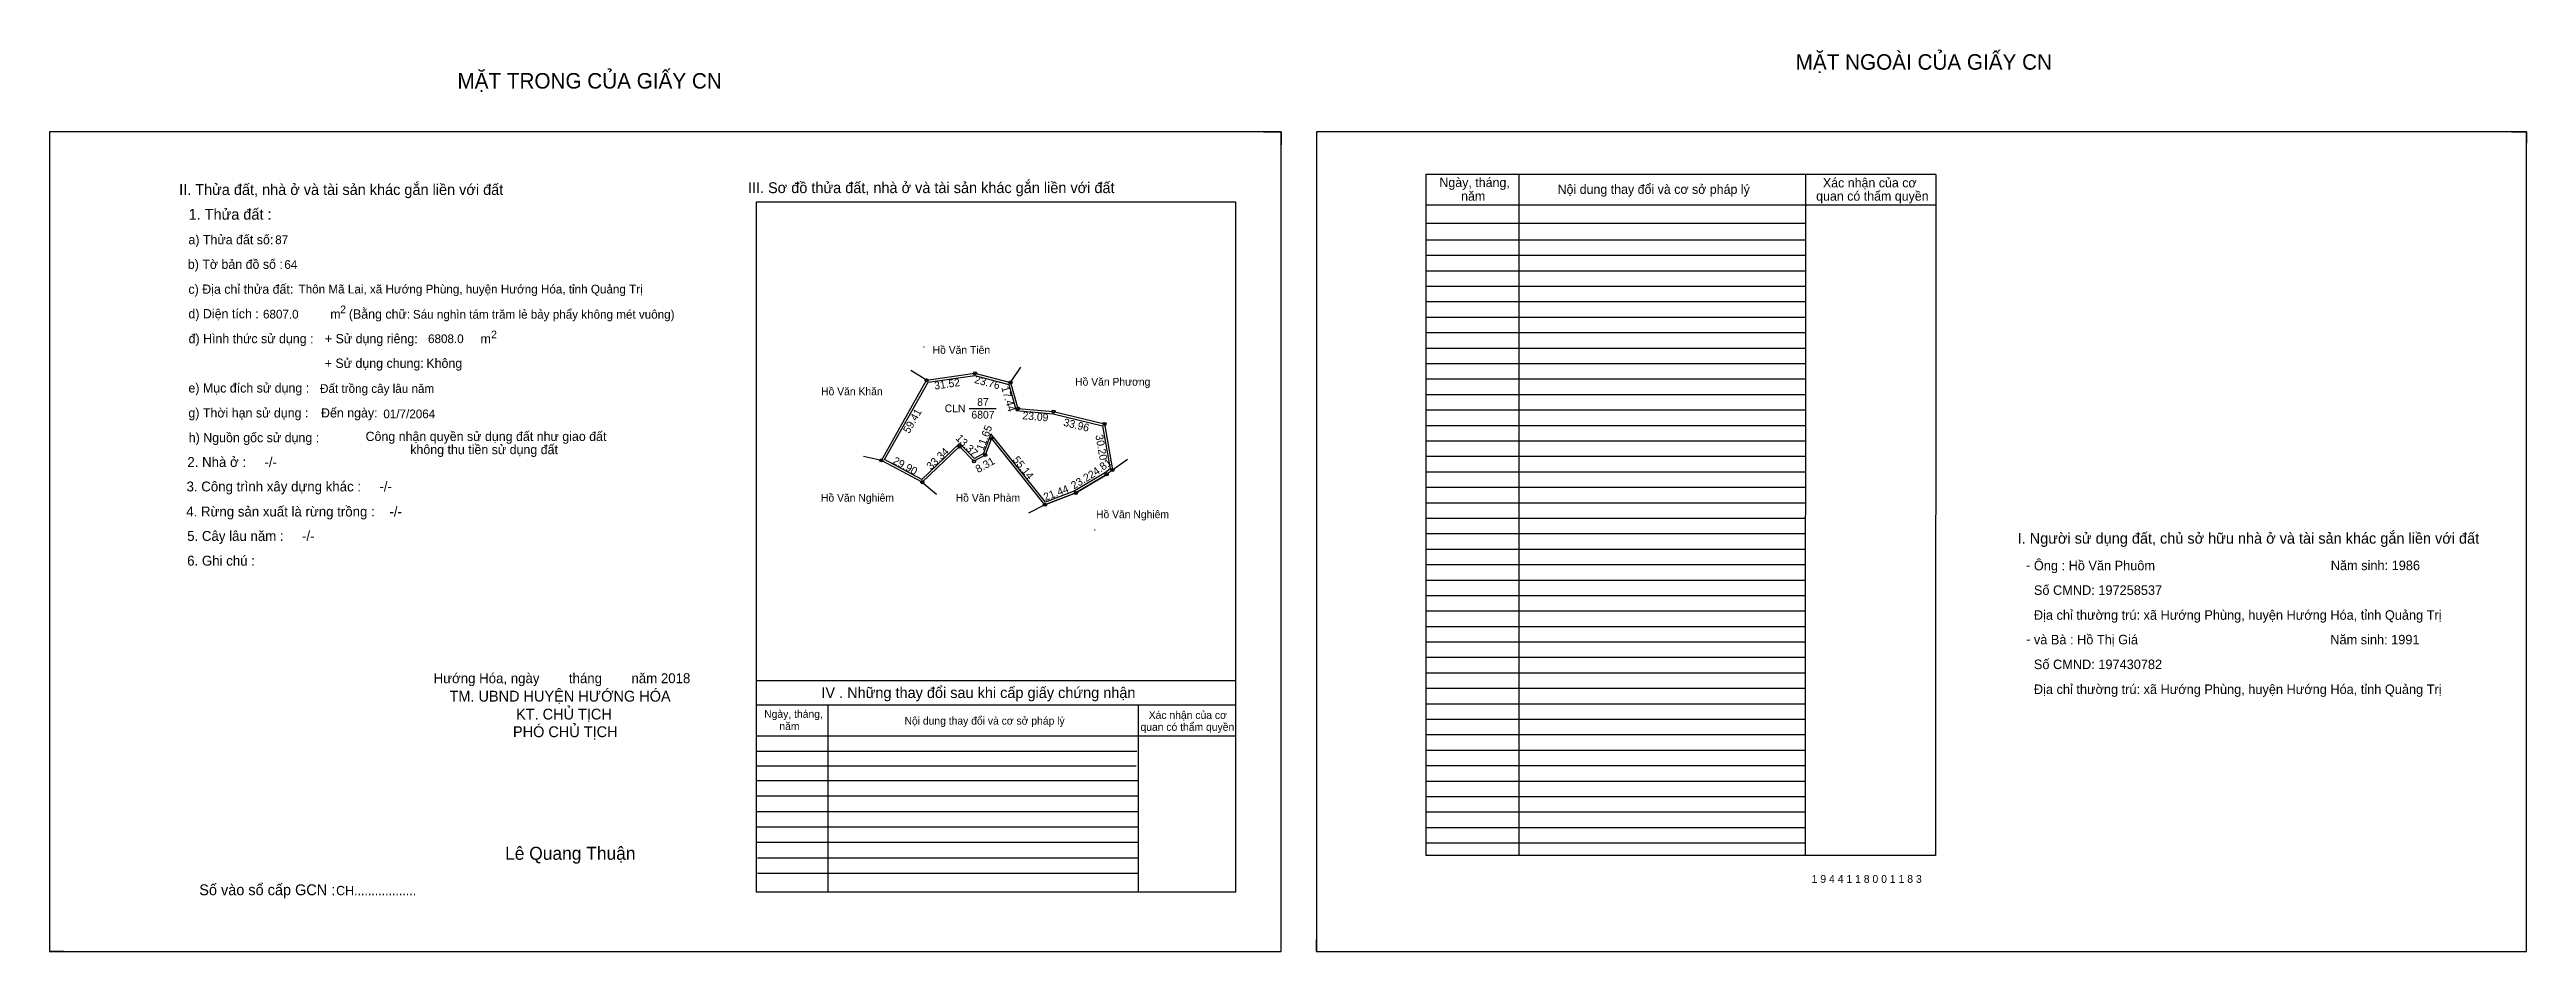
# Model space of a CAD drawing. Extents: x 531477 to 534988, y 1847140 to 1847800.
# Drawn here: x 533387 to 534988, y 1847217 to 1847800 of the extents above.
import ezdxf

# ---------------------------------------------------------------- set-up
doc = ezdxf.new("R2010")
doc.units = 0
for name, color, linetype in [('Default', 7, 'Continuous'), ('Level 10', 7, 'Continuous'), ('Level 11', 7, 'Continuous'), ('Level 13', 7, 'Continuous'), ('Level 27', 7, 'Continuous'), ('Level 36', 7, 'Continuous'), ('Level 49', 7, 'Continuous'), ('Level 55', 7, 'Continuous'), ('Level 6', 7, 'Continuous'), ('Level 60', 7, 'Continuous'), ('Level 7', 7, 'Continuous'), ('Level 8', 7, 'Continuous'), ('Level 9', 7, 'Continuous')]:
    doc.layers.add(name, color=color, linetype=linetype)

msp = doc.modelspace()

# ---------------------------------------------------------------- linework, layer by layer
at = {"layer": 'Level 10'}
for p, q in [((534171.8, 1847746.9), (534183.2, 1847746.9)), ((534183.2, 1847746.9), (534183.2, 1847738.5)), ((534978.6, 1847746.9), (534988.2, 1847746.9)), ((534988.2, 1847746.9), (534988.2, 1847739.5)), ((533954, 1847586.3), (533985.2, 1847590.8)), ((534030.4, 1847505.8), (533995.9, 1847548.8)), ((534030.4, 1847505.8), (534050.5, 1847513.4)), ((534050.5, 1847513.4), (534070.4, 1847525.4)), ((533387, 1847224.7), (533387, 1847216.9)), ((534206, 1847216.9), (534206, 1847224.7)), ((533396.2, 1847216.9), (533387, 1847216.9)), ((534206, 1847216.9), (534213, 1847216.9))]:
    msp.add_line(p, q, dxfattribs=at)
for points in [[(533387, 1847216.9), (534183.2, 1847216.9), (534183.2, 1847746.9), (533387, 1847746.9)], [(534206, 1847216.9), (534988.2, 1847216.9), (534988.2, 1847746.9), (534206, 1847746.9)], [(533985.2, 1847590.8), (534008.2, 1847584.8), (534013, 1847568), (534036, 1847566), (534069, 1847558), (534074.2, 1847528.3), (534070.4, 1847525.4), (534050.5, 1847513.4), (534030.4, 1847505.8), (533995.9, 1847548.8), (533991.9, 1847537.9), (533984.6, 1847533.9), (533975.3, 1847543.4), (533951.2, 1847520.4), (533924.8, 1847534.5), (533954, 1847586.3)], [(533985.1, 1847589.4), (534007.1, 1847583.6), (534011.9, 1847566.7), (534035.8, 1847564.6), (534067.8, 1847556.9), (534072.7, 1847528.9), (534069.6, 1847526.6), (534049.9, 1847514.7), (534030.9, 1847507.5), (533995.5, 1847551.6), (533990.7, 1847538.9), (533984.9, 1847535.6), (533975.3, 1847545.4), (533950.9, 1847522.1), (533926.8, 1847535.1), (533954.9, 1847585)]]:
    msp.add_lwpolyline(points, close=True, dxfattribs=at)
at = {"layer": 'Level 11'}
for centre in [(533954, 1847586.3), (533985.2, 1847590.8), (533985.2, 1847590.8), (534008.2, 1847584.8), (534013, 1847568), (534036, 1847566), (533995.9, 1847548.8), (534069, 1847558), (533924.8, 1847534.5), (533975.3, 1847543.4), (533984.6, 1847533.9), (533991.9, 1847537.9), (534074.2, 1847528.3), (533951.2, 1847520.4), (534050.5, 1847513.4), (534070.4, 1847525.4), (534030.4, 1847505.8)]:
    msp.add_circle(centre, 1, dxfattribs=at)
at = {"layer": 'Level 27'}
for p, q in [((534008.2, 1847584.8), (534014.8, 1847594.8)), ((533954, 1847586.3), (533943.8, 1847592.5)), ((533924.8, 1847534.5), (533913.1, 1847537)), ((534074.2, 1847528.3), (534083.9, 1847535.3)), ((533951.2, 1847520.4), (533960.4, 1847512.7)), ((534030.4, 1847505.8), (534019.8, 1847500.3))]:
    msp.add_line(p, q, dxfattribs=at)
at = {"layer": 'Level 7'}
for p, q in [((534522, 1847676.9), (534276.8, 1847676.9)), ((534522, 1847666.9), (534276.8, 1847666.9)), ((534522, 1847656.9), (534276.8, 1847656.9)), ((534522, 1847646.9), (534276.8, 1847646.9)), ((534522, 1847636.9), (534276.8, 1847636.9)), ((534522, 1847626.9), (534276.8, 1847626.9)), ((534522, 1847616.9), (534276.8, 1847616.9)), ((534522, 1847606.9), (534276.8, 1847606.9)), ((534522, 1847596.9), (534276.8, 1847596.9)), ((534522, 1847586.9), (534276.8, 1847586.9)), ((534522, 1847576.9), (534276.8, 1847576.9)), ((534522, 1847566.9), (534276.8, 1847566.9)), ((534522, 1847556.9), (534276.8, 1847556.9)), ((534522, 1847546.9), (534276.8, 1847546.9)), ((534522, 1847536.9), (534276.8, 1847536.9)), ((534522, 1847526.9), (534276.8, 1847526.9)), ((534522, 1847516.9), (534276.8, 1847516.9)), ((534522, 1847506.9), (534276.8, 1847506.9)), ((534522, 1847496.9), (534276.8, 1847496.9)), ((534522, 1847486.9), (534276.8, 1847486.9)), ((534522, 1847476.9), (534276.8, 1847476.9)), ((534522, 1847466.9), (534276.8, 1847466.9)), ((534522, 1847456.9), (534276.8, 1847456.9)), ((534522, 1847446.9), (534276.8, 1847446.9)), ((534522, 1847436.9), (534276.8, 1847436.9)), ((534522, 1847426.9), (534276.8, 1847426.9)), ((534522, 1847416.9), (534276.8, 1847416.9)), ((534522, 1847406.9), (534276.8, 1847406.9)), ((534522, 1847396.9), (534276.8, 1847396.9)), ((534522, 1847386.9), (534276.8, 1847386.9)), ((534522, 1847376.9), (534276.8, 1847376.9)), ((534522, 1847366.9), (534276.8, 1847366.9)), ((534522, 1847356.9), (534276.8, 1847356.9)), ((534089.9, 1847346.2), (533843.8, 1847346.2)), ((534089.5, 1847336.8), (533843.8, 1847336.8)), ((534522, 1847346.9), (534276.8, 1847346.9)), ((534522, 1847336.9), (534276.8, 1847336.9)), ((534090.8, 1847327.3), (533843.8, 1847327.3)), ((534522, 1847326.9), (534276.8, 1847326.9)), ((534090.8, 1847317.3), (533843.8, 1847317.3)), ((534090.8, 1847307.3), (533843.8, 1847307.3)), ((534522, 1847316.9), (534276.8, 1847316.9)), ((534522, 1847306.9), (534276.8, 1847306.9)), ((534090.8, 1847297.3), (533843.8, 1847297.3)), ((534522, 1847296.9), (534276.8, 1847296.9)), ((534090.8, 1847287.3), (533843.8, 1847287.3)), ((534090.8, 1847277.3), (533844.6, 1847277.3)), ((534522, 1847286.9), (534276.8, 1847286.9)), ((534090.8, 1847267.3), (533844.6, 1847267.3))]:
    msp.add_line(p, q, dxfattribs=at)
at = {"layer": 'Level 8'}
for p, q in [((534606.4, 1847719.4), (534276.8, 1847719.4)), ((534276.8, 1847719.4), (534276.8, 1847278.9)), ((534336.8, 1847719.4), (534336.8, 1847278.9)), ((534522.1, 1847719.2), (534522, 1847278.9)), ((534606.4, 1847719.4), (534606.2, 1847278.9)), ((534153.8, 1847701.5), (533843.8, 1847701.5)), ((533843.8, 1847701.5), (533843.8, 1847255.5)), ((534153.8, 1847255.5), (534153.8, 1847701.5)), ((534606.4, 1847699.4), (534276.8, 1847699.4)), ((534522, 1847687.6), (534276.8, 1847687.6)), ((534153.8, 1847391.9), (533843.8, 1847391.9)), ((534153.8, 1847376.2), (533843.8, 1847376.2)), ((533890.1, 1847376.2), (533890.1, 1847255.5)), ((534090.8, 1847376.2), (534090.8, 1847255.5)), ((534153.8, 1847356.2), (533843.8, 1847356.2)), ((534606.2, 1847278.9), (534276.8, 1847278.9)), ((533843.8, 1847255.5), (534153.8, 1847255.5))]:
    msp.add_line(p, q, dxfattribs=at)
at = {"layer": 'Level 9'}
msp.add_line((533981.5, 1847568.1), (533998.9, 1847568.1), dxfattribs=at)

# ---------------------------------------------------------------- texts
at = {"layer": 'Default'}
for s, p in [('e) Mục đích sử dụng :', (533476.8, 1847578.3)), ('g) Thời hạn sử dụng :', (533476.8, 1847562.2)), ('Đến ngày:', (533562.5, 1847562.2)), ('h) Nguồn gốc sử dụng :', (533477, 1847546.2)), ('Công nhận quyền sử dụng đất như giao đất', (533591.3, 1847547)), ('không thu tiền sử dụng đất', (533620.2, 1847538.5))]:
    msp.add_text(s, height=6, dxfattribs=at).set_placement(p)
at = {"layer": 'Level 13'}
for s, p in [('CLN', (533965.7, 1847565.6)), ('6807', (533983, 1847561.5)), ('87', (533986.7, 1847569.7))]:
    msp.add_text(s, height=5, dxfattribs=at).set_placement(p)
at = {"layer": 'Level 36'}
for p in [(533951.1, 1847607.3), (534061.6, 1847489)]:
    msp.add_text('.', height=6, dxfattribs=at).set_placement(p)
at = {"layer": 'Level 49'}
for s, rotation, p in [('31.52', 8.2638, (533959.3, 1847580.2)), ('23.76', 345.2736, (533984.5, 1847584.6)), ('17.44', 285.9725, (534002.2, 1847581.6)), ('59.41', 60.5697, (533942.8, 1847551.5)), ('23.09', 355.0303, (534015.8, 1847561.1)), ('33.96', 346.373, (534042.1, 1847556.9)), ('13.37', 314.3032, (533972.4, 1847548.4)), ('11.65', 69.4958, (533990.7, 1847540.4)), ('30.20', 280.0113, (534063.1, 1847550.7)), ('29.90', 331.7291, (533931.6, 1847532.7)), ('33.34', 43.7119, (533956.8, 1847528)), ('8.31', 29.309, (533987.3, 1847526.2)), ('55.14', 308.7345, (534009.3, 1847534.7)), ('4.81', 36.2026, (534063.6, 1847524.4)), ('21.44', 20.6999, (534030.7, 1847508.2)), ('23.22', 31.1711, (534049.2, 1847515.6))]:
    msp.add_text(s, height=5, rotation=rotation, dxfattribs=at).set_placement(p)
at = {"layer": 'Level 55'}
for s, height, p in [('16', 0.8, (533953.5, 1847586.3)), ('86', 0.22, (533953.9, 1847586.1)), ('0', 0.22, (533954, 1847586.1)), ('1', 0.8, (533985, 1847590.8)), ('0', 0.22, (533985.1, 1847590.6)), ('2', 0.8, (534007.9, 1847584.8)), ('115', 0.22, (534008, 1847584.6)), ('0', 0.22, (534008.1, 1847584.6)), ('3', 0.8, (534012.8, 1847568)), ('115', 0.22, (534012.8, 1847567.8)), ('4', 0.8, (534035.7, 1847566)), ('115', 0.22, (534035.8, 1847565.8)), ('10', 0.8, (533995.4, 1847548.8)), ('99', 0.22, (533995.8, 1847548.6)), ('99', 0.22, (533995.8, 1847548.6)), ('5', 0.8, (534068.7, 1847558)), ('115', 0.22, (534068.8, 1847557.8)), ('15', 0.8, (533924.3, 1847534.5)), ('115', 0.22, (533924.6, 1847534.3)), ('86', 0.22, (533924.7, 1847534.3)), ('13', 0.8, (533974.7, 1847543.4)), ('99', 0.22, (533975.1, 1847543.2)), ('99', 0.22, (533975.1, 1847543.2)), ('12', 0.8, (533984, 1847533.9)), ('99', 0.22, (533984.5, 1847533.6)), ('99', 0.22, (533984.5, 1847533.6)), ('11', 0.8, (533991.3, 1847537.9)), ('99', 0.22, (533991.7, 1847537.7)), ('99', 0.22, (533991.7, 1847537.7)), ('6', 0.8, (534074, 1847528.3)), ('14', 0.8, (533950.6, 1847520.4)), ('99', 0.22, (533951, 1847520.2)), ('115', 0.22, (533950.9, 1847520.2)), ('99', 0.22, (533951, 1847520.2)), ('8', 0.8, (534050.2, 1847513.4)), ('0', 0.22, (534050.4, 1847513.2)), ('0', 0.22, (534050.4, 1847513.2)), ('7', 0.8, (534070.1, 1847525.4)), ('0', 0.22, (534070.3, 1847525.2)), ('0', 0.22, (534070.3, 1847525.2)), ('115', 0.22, (534074, 1847528)), ('0', 0.22, (534074.2, 1847528)), ('0', 0.22, (534074.2, 1847528)), ('9', 0.8, (534030.2, 1847505.8)), ('99', 0.22, (534030.3, 1847505.6)), ('99', 0.22, (534030.3, 1847505.6)), ('0', 0.22, (534030.4, 1847505.6)), ('0', 0.22, (534030.4, 1847505.6))]:
    msp.add_text(s, height=height, dxfattribs=at).set_placement(p)
at = {"layer": 'Level 6'}
for s, height, p in [('87', 5.63, (533532.9, 1847674.3)), ('64', 5.63, (533538.8, 1847658.3)), ('Thôn Mã Lai, xã Hướng Phùng, huyện Hướng Hóa, tỉnh Quảng Trị', 5.64, (533548, 1847642.4)), ('6807.0', 5.63, (533525, 1847626.2)), ('Sáu nghìn tám trăm lẻ bảy phẩy không mét vuông)', 5.632, (533621.9, 1847626.1)), ('6808.0', 5.63, (533631.7, 1847610.3)), ('Đất trồng cây lâu năm', 5.64, (533561.9, 1847578.1)), ('01/7/2064', 5.64, (533602.8, 1847561.7)), ('Ông : Hồ Văn Phuôm', 6.16, (534669.8, 1847463.4)), ('Năm sinh: 1986', 6.16, (534861.7, 1847463.5)), ('Số CMND: 197258537', 6.16, (534669.8, 1847447.5)), ('Địa chỉ thường trú: xã Hướng Phùng, huyện Hướng Hóa, tỉnh Quảng Trị', 6.16, (534669.8, 1847431.4)), ('và Bà : Hồ Thị Giá', 6.16, (534669.8, 1847415.5)), ('Năm sinh: 1991', 6.16, (534861.4, 1847415.5)), ('Số CMND: 197430782', 6.16, (534669.8, 1847399.5)), ('Địa chỉ thường trú: xã Hướng Phùng, huyện Hướng Hóa, tỉnh Quảng Trị', 6.16, (534669.8, 1847383.4)), ('1 9 4 4 1 1 8 0 0 1 1 8 3', 5.04, (534526.1, 1847261.3))]:
    msp.add_text(s, height=height, dxfattribs=at).set_placement(p)
at = {"layer": 'Level 60'}
for s, p in [('Hồ Văn Tiên', (533957.9, 1847603.4)), ('Hồ Văn Khăn', (533885.8, 1847576.6)), ('Hồ Văn Phương', (534050, 1847582.8)), ('Hồ Văn Nghiêm', (533885.7, 1847507.8)), ('Hồ Văn Phàm', (533972.8, 1847507.8)), ('Hồ Văn Nghiêm', (534063.5, 1847497.1))]:
    msp.add_text(s, height=5, dxfattribs=at).set_placement(p)
at = {"layer": 'Level 7'}
for s, height, p in [('MẶT TRONG CỦA GIẤY CN', 10, (533650.7, 1847774.9)), ('MẶT NGOÀI CỦA GIẤY CN', 10, (534515.8, 1847787.1)), ('II. Thửa đất, nhà ở và tài sản khác gắn liền với đất', 7, (533470.8, 1847706.1)), ('III. Sơ đồ thửa đất, nhà ở và tài sản khác gắn liền với đất', 7, (533838.5, 1847707.3)), ('Ngày, tháng,', 6, (534285.5, 1847711.2)), ('năm', 6, (534299.5, 1847702.4)), ('Nội dung thay đổi và cơ sở pháp lý', 6, (534361.9, 1847706.8)), (' quan có thẩm quyền', 6, (534526.8, 1847702.4)), ('Xác nhận của cơ', 6, (534533.4, 1847711)), ('1. Thửa đất :', 7, (533476.9, 1847690.1)), ('a) Thửa đất số:', 6, (533476.8, 1847674.2)), ('b) Tờ bản đồ số :', 6, (533476.4, 1847658.3)), ('c) Địa chỉ thửa đất:', 6, (533476.8, 1847642.2)), ('d) Diện tích :', 6, (533476.8, 1847626.3)), ('m', 6, (533568.5, 1847626.1)), ('2', 5, (533574.9, 1847629.6)), ('(Bằng chữ:', 6, (533580.5, 1847626.1)), ('đ) Hình thức sử dụng :', 6, (533476.9, 1847610.2)), ('+ Sử dụng riêng:', 6, (533565, 1847610.2)), ('m', 6, (533665.6, 1847610.1)), ('2', 5, (533672.5, 1847613.4)), ('+ Sử dụng chung:', 6, (533564.9, 1847594.3)), ('Không', 6, (533630.6, 1847594.3)), ('2. Nhà ở :     -/-', 6.4, (533476.1, 1847530.2)), ('3. Công trình xây dựng khác :     -/-', 6.4, (533475.6, 1847514.4)), ('4. Rừng sản xuất là rừng trồng :    -/-', 6.4, (533475.4, 1847498.2)), ('5. Cây lâu năm :     -/-', 6.4, (533476, 1847482.4)), ('I. Người sử dụng đất, chủ sở hữu nhà ở và tài sản khác gắn liền với đất', 7, (534659.3, 1847480.6)), ('6. Ghi chú :', 6.4, (533476, 1847466.4)), ('-', 6.4, (534664.7, 1847463.6)), ('-', 6.4, (534664.8, 1847415.7)), ('Hướng Hóa, ngày        tháng        năm 2018', 6.4, (533635.3, 1847390.4)), ('TM. UBND HUYỆN HƯỚNG HÓA', 7, (533645.6, 1847378.5)), ('IV . Những thay đổi sau khi cấp giấy chứng nhận', 7, (533886, 1847380.8)), ('KT. CHỦ TỊCH', 7, (533688.6, 1847366.9)), ('Ngày, tháng,', 5, (533849, 1847368)), ('Nội dung thay đổi và cơ sở pháp lý', 5, (533939.7, 1847363.6)), ('Xác nhận của cơ', 5, (534097.6, 1847367.3)), ('PHÓ CHỦ TỊCH', 7, (533686.6, 1847355.5)), ('năm', 5, (533858.8, 1847360.1)), (' quan có thẩm quyền', 5, (534090.4, 1847359.6)), ('Lê Quang Thuận', 8.4, (533681.5, 1847276.2)), ('Số vào sổ cấp GCN :', 7, (533483.8, 1847253.3)), ('CH..................', 6, (533572.3, 1847253.3))]:
    msp.add_text(s, height=height, dxfattribs=at).set_placement(p)

doc.saveas('drawing.dxf')
